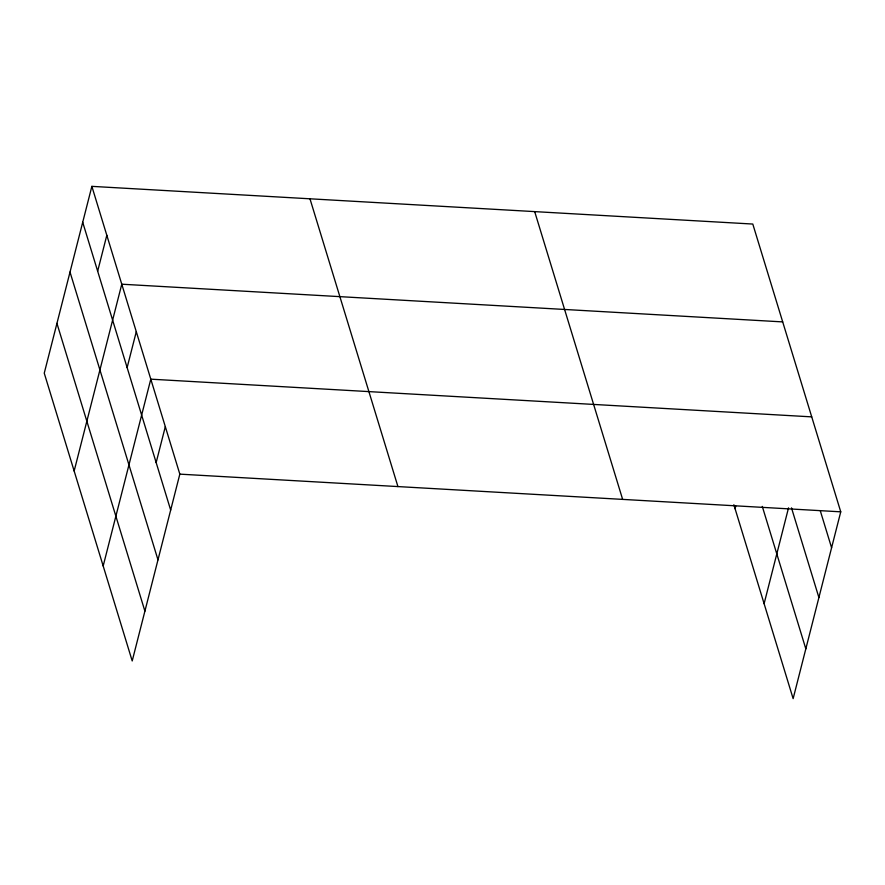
<?xml version="1.0" encoding="UTF-8"?>
<svg xmlns="http://www.w3.org/2000/svg" width="885" height="885" viewBox="0 0 885 885"><rect width="100%" height="100%" fill="white"/><g stroke="black" fill="none" stroke-linecap="round" stroke-linejoin="round"><path stroke-width="1.33" d="M91.863 186.359L44.25 373.171L132.208 660.951L179.832 474.139L91.863 186.359L752.792 224.049L840.75 511.829L793.137 698.641L733.864 504.738M97.66 271.197L106.82 235.277M74.152 471.019L121.776 284.207L782.694 321.897M127.13 367.607L136.29 331.687M103.18 565.98L150.804 379.167L811.722 416.868M156.158 462.578L165.318 426.647M735.081 508.709L735.745 506.087M764.109 603.681L788.535 507.846M179.832 474.139L840.75 511.829M820.306 510.822L831.59 547.749M791.489 507.857L818.902 597.552M762.284 506.397L805.826 648.849M534.684 211.615L622.642 499.394M309.971 198.793L397.929 486.573M82.714 222.279L170.672 510.059M70.015 272.071L157.984 559.851M56.939 323.379L144.908 611.159"/></g></svg>
